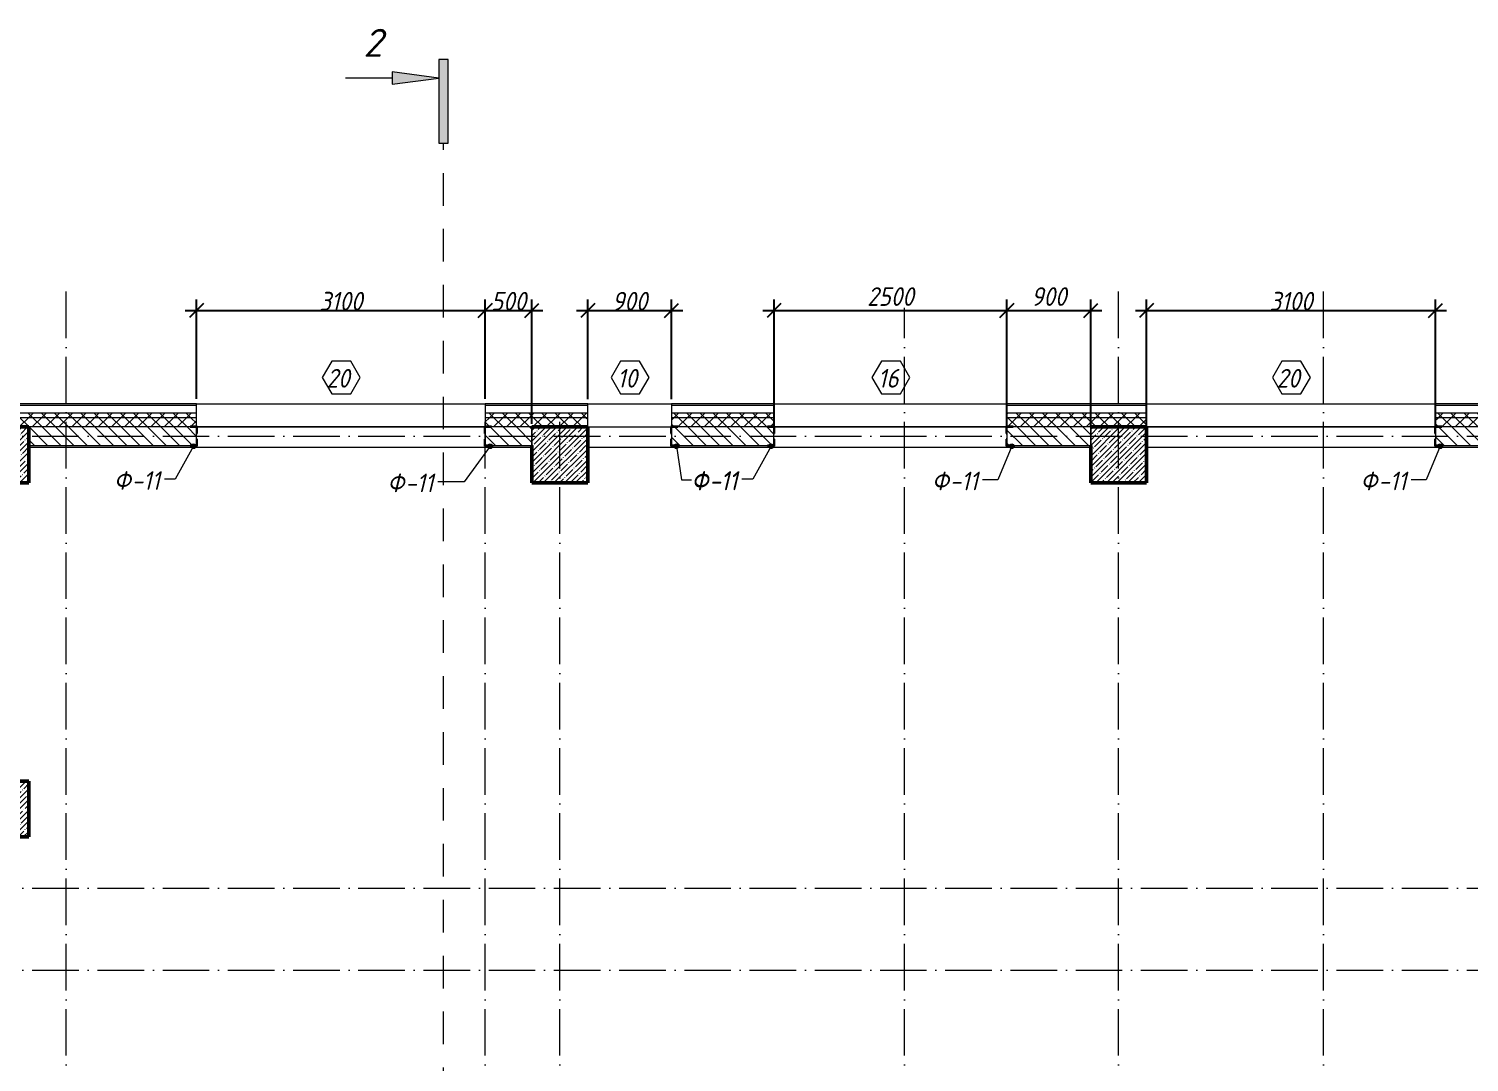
# Model space of a CAD drawing. Header units: millimetres. Extents: x -269418 to 201924, y -5890 to 98643.
# Drawn here: x 42760 to 58223, y 20283 to 31374 of the extents above; entities that cross this region are included whole.
import ezdxf

# ---------------------------------------------------------------- set-up
doc = ezdxf.new("R2010")
doc.units = ezdxf.units.MM
doc.linetypes.add('01 Штриховая _4 мм_', pattern=[600, 350, -250])
doc.linetypes.add('50_200_ШТРИХ_1Т_ш5_п1_п1_', pattern=[700, 500, -100, 0, -100])
for name, color, linetype, lineweight in [('A-ANNO-DIMS', 7, 'Continuous', 9), ('A-DETL', 7, 'Continuous', 9), ('A-GENM-1', 7, 'Continuous', 25), ('A-GENM-IDEN', 7, 'Continuous', 9), ('A-GLAZ-IDEN', 7, 'Continuous', 9), ('A-WALL', 7, 'Continuous', 5), ('A-WALL-1', 7, 'Continuous', 9), ('A-WALL-FNSH-1', 7, 'Continuous', 9), ('A-WALL-PATT-2', 7, 'Continuous', 5), ('G-ANNO-SYMB-1', 7, '01 Штриховая _4 мм_', 9), ('I-WALL', 7, 'Continuous', 5), ('S-COLS', 7, 'Continuous', 9), ('S-COLS-1', 7, 'Continuous', 5), ('S-COLS-2', 7, 'Continuous', 50), ('Оси-1', 7, '50_200_ШТРИХ_1Т_ш5_п1_п1_', 9)]:
    doc.layers.add(name, color=color, linetype=linetype, lineweight=lineweight)
for name, color, linetype, lineweight, true_color in [('A-WALL-2', 7, 'Continuous', 13, 0xce0000), ('A-WALL-5', 7, 'Continuous', 5, 0xce0000), ('A-WALL-PATT-1', 7, 'Continuous', 5, 0xce0000)]:
    doc.layers.add(name, color=color, linetype=linetype, lineweight=lineweight, true_color=true_color)
doc.styles.add('ISOCPEUR_I_1', font='isocpeui.ttf', dxfattribs={"height": 300})
doc.styles.add('ISOCPEUR_I_2', font='isocpeui.ttf', dxfattribs={"width": 0.9, "height": 200})
doc.dimstyles.new('ISO-2_0_0_9К_СРЕДНИЙ_2', dxfattribs={"dimscale": 304.8, "dimtxt": 199.196235, "dimasz": 0.492126, "dimexe": 0.393701, "dimexo": 0, "dimgap": 0, "dimtad": 1, "dimdec": 0, "dimzin": 0, "dimdsep": 46, "dimtxsty": 'ISOCPEUR_I_2', "dimblk1": 'OBLIQUE', "dimblk2": 'OBLIQUE', "dimsah": 1, "dimcen": 0.09, "dimdle": 0.393701, "dimazin": 0, "dimtfac": 1, "dimtdec": 4, "dimtix": 1, "dimtmove": 0, "dimatfit": 3, "dimfxl": 1, "dimtvp": 1, "dimtolj": 1, "dimtzin": 0, "dimarcsym": 2})
doc.dimstyles.new('ISO-2_0_0_9К_СРЕДНИЙ_ФОН', dxfattribs={"dimscale": 304.8, "dimtxt": 199.196235, "dimasz": 0.492126, "dimexe": 0.393701, "dimexo": 0, "dimgap": 0.164042, "dimtad": 1, "dimdec": 0, "dimdsep": 46, "dimtxsty": 'ISOCPEUR_I_2', "dimblk1": 'OBLIQUE', "dimblk2": 'OBLIQUE', "dimsah": 1, "dimcen": 0.09, "dimdle": 0.393701, "dimazin": 0, "dimtfac": 1, "dimtdec": 4, "dimtix": 1, "dimtmove": 0, "dimatfit": 3, "dimfxl": 1, "dimtvp": 1, "dimtfill": 1, "dimtolj": 1, "dimtzin": 0, "dimarcsym": 2})
pattern_1 = [(45, (0, 0), (-70.71068, 70.71068), []), (135, (0, 0), (-70.71068, -70.71068), [])]
pattern_2 = [(45, (0, 0), (-57.02463, 57.02463), []), (45, (57.025, 0), (-57.02463, 57.02463), [100.806, -20.161, 3.353, -16.808])]

# ---------------------------------------------------------------- blocks, each defined once
blk = doc.blocks.new('Колонна_Несущая_Прямоугольное сечение - 600х600-29565355-АР1_1_Кладочный план 3 этажа')
at = {"layer": 'S-COLS-1'}
h = blk.add_hatch(dxfattribs=at)
h.set_pattern_fill('FP_8', color=256, style=0, pattern_type=2)
h.set_pattern_definition([(45, (-42460, -26800), (-57.02463, 57.02463), []), (45, (-42402.975, -26800), (-57.02463, 57.02463), [100.806, -20.161, 3.353, -16.808])])
h.paths.add_polyline_path([(-300, -300), (300, -300), (300, 300), (-300, 300), (-300, -129)], flags=0)
at = {"layer": 'S-COLS-2'}
for p, q in [((300, 300), (-300, 300)), ((-300, 300), (-300, -300)), ((300, -300), (300, 300)), ((-300, -300), (300, -300))]:
    blk.add_line(p, q, dxfattribs=at)
blk = doc.blocks.new('Колонна_Несущая_Прямоугольное сечение - 600х600-V56-АР1_1_Кладочный план 3 этажа')
at = {"layer": 'S-COLS-1'}
h = blk.add_hatch(dxfattribs=at)
h.set_pattern_fill('FP_39', color=256, style=0, pattern_type=2)
h.set_pattern_definition([(45, (-42460, -23000), (-57.02463, 57.02463), []), (45, (-42402.975, -23000), (-57.02463, 57.02463), [100.806, -20.161, 3.353, -16.808])])
h.paths.add_polyline_path([(-300, -300), (300, -300), (300, 300), (-300, 300), (-300, 96)], flags=0)
at = {"layer": 'S-COLS-2'}
for p, q in [((300, 300), (-300, 300)), ((-300, 300), (-300, -300)), ((300, -300), (300, 300)), ((-300, -300), (300, -300))]:
    blk.add_line(p, q, dxfattribs=at)
blk = doc.blocks.new('Фахверк_СКБ_Уголок - Ф-11_200х2500 h-28441216-АР1_1_Кладочный план 3 этажа')
at = {"layer": 'A-GENM-1'}
for p, q in [((200, 156), (125, 156)), ((125, 156), (125, 81)), ((200, 150), (200, 156)), ((125, 81), (131, 81)), ((131, 19), (125, 19)), ((125, 19), (125, -56)), ((131, 81), (131, 150)), ((131, 150), (200, 150)), ((131, -50), (131, 19)), ((125, -56), (200, -56)), ((200, -50), (131, -50)), ((200, -56), (200, -50))]:
    blk.add_line(p, q, dxfattribs=at)
blk = doc.blocks.new('Разрез - Заголовок разреза-10218885-АР1_1_Кладочный план 3 этажа')
at = {"layer": 'G-ANNO-SYMB-1'}
for points in [[(0, 0.5), (0, -0.5), (-9, -0.5), (-9, 0.5)], [(-6.34, -5.5), (-7.66, -5.5), (-7, -0.5)]]:
    blk.add_hatch(color=256, dxfattribs=at).paths.add_polyline_path(points, flags=0)
for p, q in [((0, 0.5), (-9, 0.5)), ((-9, 0.5), (-9, -0.5)), ((0, -0.5), (0, 0.5)), ((-9, -0.5), (0, -0.5)), ((-7, -0.5), (-7.66, -5.5)), ((-6.34, -5.5), (-7, -0.5)), ((-7.66, -5.5), (-6.34, -5.5)), ((-7, -5.5), (-7, -10.5))]:
    blk.add_line(p, q, dxfattribs=at)
blk = doc.blocks.new('AAR_СКБ_Марка_Окна_Перемычка и проем - Марка проема-25443838-АР1_1_Кладочный план 3 этажа')
at = {"layer": 'A-GLAZ-IDEN'}
for p, q in [((-0.97, -0.98), (-1.99, -2.75)), ((1.07, -0.98), (-0.97, -0.98)), ((2.09, -2.75), (1.07, -0.98)), ((-1.99, -2.75), (-0.97, -4.51)), ((1.07, -4.51), (2.09, -2.75)), ((-0.97, -4.51), (1.07, -4.51))]:
    blk.add_line(p, q, dxfattribs=at)
blk = doc.blocks.new('_Oblique')
at = {"color": 0, "linetype": 'ByBlock', "lineweight": -2}
blk.add_line((-0.5, -0.5), (0.5, 0.5), dxfattribs=at)
blk = doc.blocks.new('DIMBLOCK480-АР1_1_Кладочный план 3 этажа')
at = {"layer": 'A-ANNO-DIMS', "color": 0, "lineweight": -2, "transparency": 16777216}
for p, q in [((48760, 27400), (48760, 28470)), ((49660, 27400), (49660, 28470)), ((48640, 28350), (49780, 28350))]:
    blk.add_line(p, q, dxfattribs=at)
at = {"layer": 'Defpoints', "color": 0, "transparency": 16777216}
for p in [(49660, 28350), (48760, 27400), (49660, 27400)]:
    blk.add_point(p, dxfattribs=at)
at = {"layer": 'A-ANNO-DIMS', "color": 0, "lineweight": -2, "transparency": 16777216, "xscale": 150, "yscale": 150, "zscale": 150, "rotation": 180}
blk.add_blockref('_Oblique', (48760, 28350), dxfattribs=at)
at = {"layer": 'A-ANNO-DIMS', "color": 0, "lineweight": -2, "transparency": 16777216, "xscale": 150, "yscale": 150, "zscale": 150}
blk.add_blockref('_Oblique', (49660, 28350), dxfattribs=at)
at = {"layer": 'A-ANNO-DIMS', "color": 0, "transparency": 16777216, "insert": (49210, 28450), "char_height": 200, "width": 455.09, "attachment_point": 5, "style": 'ISOCPEUR_I_2'}
blk.add_mtext('\\A1;900', dxfattribs=at)
blk = doc.blocks.new('DIMBLOCK481-АР1_1_Кладочный план 3 этажа')
at = {"layer": 'A-ANNO-DIMS', "color": 0, "lineweight": -2, "transparency": 16777216}
for p, q in [((44560, 27403), (44560, 28470)), ((47660, 27403), (47660, 28470)), ((44440, 28350), (47780, 28350))]:
    blk.add_line(p, q, dxfattribs=at)
at = {"layer": 'Defpoints', "color": 0, "transparency": 16777216}
for p in [(47660, 28350), (44560, 27403), (47660, 27403)]:
    blk.add_point(p, dxfattribs=at)
at = {"layer": 'A-ANNO-DIMS', "color": 0, "lineweight": -2, "transparency": 16777216, "xscale": 150, "yscale": 150, "zscale": 150, "rotation": 180}
blk.add_blockref('_Oblique', (44560, 28350), dxfattribs=at)
at = {"layer": 'A-ANNO-DIMS', "color": 0, "lineweight": -2, "transparency": 16777216, "xscale": 150, "yscale": 150, "zscale": 150}
blk.add_blockref('_Oblique', (47660, 28350), dxfattribs=at)
at = {"layer": 'A-ANNO-DIMS', "color": 0, "transparency": 16777216, "insert": (46110, 28450), "char_height": 200, "width": 560.81, "attachment_point": 5, "style": 'ISOCPEUR_I_2'}
blk.add_mtext('\\A1;3100', dxfattribs=at)
blk = doc.blocks.new('DIMBLOCK482-АР1_1_Кладочный план 3 этажа')
at = {"layer": 'A-ANNO-DIMS', "color": 0, "lineweight": -2, "transparency": 16777216}
for p, q in [((47660, 27403), (47660, 28470)), ((48160, 27133), (48160, 28470)), ((47540, 28350), (48280, 28350))]:
    blk.add_line(p, q, dxfattribs=at)
at = {"layer": 'Defpoints', "color": 0, "transparency": 16777216}
for p in [(48160, 28350), (47660, 27403), (48160, 27133)]:
    blk.add_point(p, dxfattribs=at)
at = {"layer": 'A-ANNO-DIMS', "color": 0, "lineweight": -2, "transparency": 16777216, "xscale": 150, "yscale": 150, "zscale": 150, "rotation": 180}
blk.add_blockref('_Oblique', (47660, 28350), dxfattribs=at)
at = {"layer": 'A-ANNO-DIMS', "color": 0, "lineweight": -2, "transparency": 16777216, "xscale": 150, "yscale": 150, "zscale": 150}
blk.add_blockref('_Oblique', (48160, 28350), dxfattribs=at)
at = {"layer": 'A-ANNO-DIMS', "color": 0, "transparency": 16777216, "insert": (47910, 28450), "char_height": 200, "width": 455.09, "attachment_point": 5, "style": 'ISOCPEUR_I_2'}
blk.add_mtext('\\A1;500', dxfattribs=at)
blk = doc.blocks.new('DIMBLOCK483-АР1_1_Кладочный план 3 этажа')
at = {"layer": 'A-ANNO-DIMS', "color": 0, "lineweight": -2, "transparency": 16777216}
for p, q in [((50760, 27100), (50760, 28470)), ((53260, 27100), (53260, 28470)), ((50640, 28350), (53380, 28350))]:
    blk.add_line(p, q, dxfattribs=at)
at = {"layer": 'Defpoints', "color": 0, "transparency": 16777216}
for p in [(53260, 28350), (50760, 27100), (53260, 27100)]:
    blk.add_point(p, dxfattribs=at)
at = {"layer": 'A-ANNO-DIMS', "color": 0, "lineweight": -2, "transparency": 16777216, "xscale": 150, "yscale": 150, "zscale": 150, "rotation": 180}
blk.add_blockref('_Oblique', (50760, 28350), dxfattribs=at)
at = {"layer": 'A-ANNO-DIMS', "color": 0, "lineweight": -2, "transparency": 16777216, "xscale": 150, "yscale": 150, "zscale": 150}
blk.add_blockref('_Oblique', (53260, 28350), dxfattribs=at)
at = {"layer": 'A-ANNO-DIMS', "color": 0, "transparency": 16777216, "insert": (52010, 28500), "char_height": 200, "width": 606.78, "attachment_point": 5, "style": 'ISOCPEUR_I_2', "bg_fill": 3, "box_fill_scale": 1.1, "bg_fill_color": 256, "bg_fill_true_color": 13158600, "bg_fill_transparency": 0}
blk.add_mtext('\\A1;2500', dxfattribs=at)
blk = doc.blocks.new('DIMBLOCK484-АР1_1_Кладочный план 3 этажа')
at = {"layer": 'A-ANNO-DIMS', "color": 0, "lineweight": -2, "transparency": 16777216}
for p, q in [((53260, 27100), (53260, 28470)), ((54160, 27100), (54160, 28470)), ((53140, 28350), (54280, 28350))]:
    blk.add_line(p, q, dxfattribs=at)
at = {"layer": 'Defpoints', "color": 0, "transparency": 16777216}
for p in [(54160, 28350), (53260, 27100), (54160, 27100)]:
    blk.add_point(p, dxfattribs=at)
at = {"layer": 'A-ANNO-DIMS', "color": 0, "lineweight": -2, "transparency": 16777216, "xscale": 150, "yscale": 150, "zscale": 150, "rotation": 180}
blk.add_blockref('_Oblique', (53260, 28350), dxfattribs=at)
at = {"layer": 'A-ANNO-DIMS', "color": 0, "lineweight": -2, "transparency": 16777216, "xscale": 150, "yscale": 150, "zscale": 150}
blk.add_blockref('_Oblique', (54160, 28350), dxfattribs=at)
at = {"layer": 'A-ANNO-DIMS', "color": 0, "transparency": 16777216, "insert": (53710, 28500), "char_height": 200, "width": 455.09, "attachment_point": 5, "style": 'ISOCPEUR_I_2', "bg_fill": 3, "box_fill_scale": 1.1, "bg_fill_color": 256, "bg_fill_true_color": 13158600, "bg_fill_transparency": 0}
blk.add_mtext('\\A1;900', dxfattribs=at)
blk = doc.blocks.new('DIMBLOCK485-АР1_1_Кладочный план 3 этажа')
at = {"layer": 'A-ANNO-DIMS', "color": 0, "lineweight": -2, "transparency": 16777216}
for p, q in [((54760, 27100), (54760, 28470)), ((57860, 27100), (57860, 28470)), ((54640, 28350), (57980, 28350))]:
    blk.add_line(p, q, dxfattribs=at)
at = {"layer": 'Defpoints', "color": 0, "transparency": 16777216}
for p in [(57860, 28350), (54760, 27100), (57860, 27100)]:
    blk.add_point(p, dxfattribs=at)
at = {"layer": 'A-ANNO-DIMS', "color": 0, "lineweight": -2, "transparency": 16777216, "xscale": 150, "yscale": 150, "zscale": 150, "rotation": 180}
blk.add_blockref('_Oblique', (54760, 28350), dxfattribs=at)
at = {"layer": 'A-ANNO-DIMS', "color": 0, "lineweight": -2, "transparency": 16777216, "xscale": 150, "yscale": 150, "zscale": 150}
blk.add_blockref('_Oblique', (57860, 28350), dxfattribs=at)
at = {"layer": 'A-ANNO-DIMS', "color": 0, "transparency": 16777216, "insert": (56310, 28450), "char_height": 200, "width": 560.81, "attachment_point": 5, "style": 'ISOCPEUR_I_2'}
blk.add_mtext('\\A1;3100', dxfattribs=at)

msp = doc.modelspace()

# ---------------------------------------------------------------- hatches: boundary and pattern name
at = {"layer": 'A-GENM-IDEN'}
h = msp.add_hatch(color=256, dxfattribs=at)
edge = h.paths.add_edge_path(flags=0)
edge.add_arc((44528.3, 26894), 25, 0, 360)
h = msp.add_hatch(color=256, dxfattribs=at)
edge = h.paths.add_edge_path(flags=0)
edge.add_arc((47712.1, 26894), 25, 0, 360)
h = msp.add_hatch(color=256, dxfattribs=at)
edge = h.paths.add_edge_path(flags=0)
edge.add_arc((49712.4, 26894), 25, 0, 360)
h = msp.add_hatch(color=256, dxfattribs=at)
edge = h.paths.add_edge_path(flags=0)
edge.add_arc((50728.3, 26894), 25, 0, 360)
h = msp.add_hatch(color=256, dxfattribs=at)
edge = h.paths.add_edge_path(flags=0)
edge.add_arc((53312.1, 26894), 25, 0, 360)
h = msp.add_hatch(color=256, dxfattribs=at)
edge = h.paths.add_edge_path(flags=0)
edge.add_arc((57912.1, 26894), 25, 0, 360)
at = {"layer": 'A-WALL-PATT-1'}
h = msp.add_hatch(dxfattribs=at)
h.set_pattern_fill('FP_1', color=256, style=0, pattern_type=2)
h.set_pattern_definition([(135, (0, 0), (-70.71068, -70.71068), [])])
h.paths.add_polyline_path([(66159.8, 26900), (66160, 26900), (66159.8, 27100)], flags=0)
h.paths.add_polyline_path([(58959.8, 26900), (58959.8, 27100), (57859.8, 27100), (57859.8, 26900), (58890.8, 26900)], flags=0)
h.paths.add_polyline_path([(63659.8, 26900), (63659.8, 27100), (62859.8, 27100), (62859.8, 26900), (63590.8, 26900)], flags=0)
h.paths.add_polyline_path([(59859.8, 26900), (60160, 26900), (60160, 27100), (59859.8, 27100), (59859.8, 26969)], flags=0)
h.paths.add_polyline_path([(60760, 26900), (61959.8, 26900), (61959.8, 27100), (60760, 27100)], flags=0)
h.paths.add_polyline_path([(50690.8, 26900), (50759.8, 26900), (50759.8, 27100), (49660.1, 27100), (49660.1, 26900), (50385, 26900)], flags=0)
h.paths.add_polyline_path([(54160, 26900), (54160, 27100), (53259.8, 27100), (53259.8, 26900), (53328.8, 26900)], flags=0)
h.paths.add_polyline_path([(47728.8, 26900), (48160, 26900), (48160, 27100), (47659.8, 27100), (47659.8, 26900), (47677.3, 26900)], flags=0)
h.paths.add_polyline_path([(44490.8, 26900), (44559.8, 26900), (44559.8, 27100), (42760, 27100), (42760, 26900)], flags=0)
at = {"layer": 'A-WALL-PATT-2'}
h = msp.add_hatch(dxfattribs=at)
h.set_pattern_fill('FP_2', color=256, style=0, pattern_type=2)
h.set_pattern_definition(pattern_1)
h.paths.add_polyline_path([(93160, 27200), (93210, 27200), (93210, 27250), (80349.8, 27250), (80349.8, 27200), (91000.5, 27200)], flags=0)
h.paths.add_polyline_path([(77249.8, 27200), (77249.8, 27250), (76349.8, 27250), (76349.8, 27200)], flags=0)
h.paths.add_polyline_path([(74249.8, 27200), (74249.8, 27250), (72909.8, 27250), (72909.8, 27200)], flags=0)
h.paths.add_polyline_path([(69609.8, 27200), (70809.8, 27200), (70809.8, 27250), (69609.8, 27250)], flags=0)
h.paths.add_polyline_path([(66159.8, 27200), (67109.8, 27200), (67109.8, 27250), (66159.8, 27250)], flags=0)
h.paths.add_polyline_path([(58959.8, 27200), (58959.8, 27250), (57859.8, 27250), (57859.8, 27200), (58508.1, 27200)], flags=0)
h.paths.add_polyline_path([(63659.8, 27200), (63659.8, 27250), (62859.8, 27250), (62859.8, 27200)], flags=0)
h.paths.add_polyline_path([(61959.8, 27200), (61959.8, 27250), (59859.8, 27250), (59859.8, 27200), (61215.8, 27200)], flags=0)
h.paths.add_polyline_path([(50759.8, 27200), (50759.8, 27250), (49660.1, 27250), (49660.1, 27200), (50385, 27200)], flags=0)
h.paths.add_polyline_path([(53259.8, 27200), (54759.8, 27200), (54759.8, 27250), (53259.8, 27250)], flags=0)
h.paths.add_polyline_path([(48760.1, 27200), (48760.1, 27250), (47659.8, 27250), (47659.8, 27200), (47677.3, 27200)], flags=0)
h.paths.add_polyline_path([(42261.9, 27200), (44559.8, 27200), (44559.8, 27250), (42060, 27250), (42060, 27200), (42160, 27200)], flags=0)
h = msp.add_hatch(dxfattribs=at)
h.set_pattern_fill('FP_2', color=256, style=0, pattern_type=2)
h.set_pattern_definition(pattern_1)
h.paths.add_polyline_path([(93160, 27100), (93160, 27200), (80349.8, 27200), (80350.3, 27106), (80418.8, 27106), (80418.8, 27100), (93060, 27100)], flags=0)
h.paths.add_polyline_path([(73540, 27100), (74180.8, 27100), (74180.8, 27106), (74249.8, 27106), (74249.8, 27200), (72909.8, 27200), (72910.3, 27106), (72978.8, 27105.1), (72978.8, 27100)], flags=0)
h.paths.add_polyline_path([(77249.8, 27100), (77249.8, 27200), (76349.8, 27200), (76350.3, 27106), (76418.8, 27106), (76418.8, 27100), (76750, 27100)], flags=0)
h.paths.add_polyline_path([(62928.8, 27100), (63590.8, 27100), (63590.8, 27106), (63659.8, 27106), (63659.8, 27200), (62859.8, 27200), (62860.3, 27106), (62928.8, 27106)], flags=0)
h.paths.add_polyline_path([(70809.8, 27100), (70809.8, 27200), (69609.8, 27200), (69610.3, 27106), (69678.8, 27106), (69678.8, 27100), (70310, 27100)], flags=0)
h.paths.add_polyline_path([(66159.8, 27100), (67040.8, 27100), (67040.8, 27106), (67109.8, 27106), (67109.8, 27200), (66159.8, 27200)], flags=0)
h.paths.add_polyline_path([(57928.8, 27100), (58890.8, 27100), (58890.8, 27106), (58959.8, 27106), (58959.8, 27200), (57859.8, 27200), (57860.3, 27106), (57928.8, 27106)], flags=0)
h.paths.add_polyline_path([(59928.8, 27100), (61890.8, 27100), (61890.8, 27106), (61959.8, 27106), (61959.8, 27200), (59859.8, 27200), (59860.3, 27106), (59928.8, 27106), (59928.8, 27103.3)], flags=0)
h.paths.add_polyline_path([(54759.8, 27100), (54759.8, 27200), (53259.8, 27200), (53260.3, 27106), (53328.8, 27106), (53328.8, 27100)], flags=0)
h.paths.add_polyline_path([(50690.8, 27100), (50690.8, 27106), (50759.8, 27106), (50759.8, 27200), (49660.1, 27200), (49660.6, 27106), (49729.1, 27106), (49729.1, 27100), (50385, 27100)], flags=0)
h.paths.add_polyline_path([(48760.1, 27100), (48760.1, 27200), (47659.8, 27200), (47659.8, 27106), (47728.8, 27106), (47728.8, 27100)], flags=0)
h.paths.add_polyline_path([(42261.9, 27100), (44490.8, 27100), (44490.8, 27106), (44559.8, 27106), (44559.8, 27200), (42160, 27200), (42160, 27100)], flags=0)
at = {"layer": 'S-COLS-1'}
h = msp.add_hatch(dxfattribs=at)
h.set_pattern_fill('FP_4', color=256, style=0, pattern_type=2)
h.set_pattern_definition(pattern_2)
h.paths.add_polyline_path([(48160, 26500), (48760, 26500), (48760, 27100), (48160, 27100), (48160, 26671.4)], flags=0)
h = msp.add_hatch(dxfattribs=at)
h.set_pattern_fill('FP_4', color=256, style=0, pattern_type=2)
h.set_pattern_definition(pattern_2)
h.paths.add_polyline_path([(54760, 26500), (54760, 27100), (54160, 27100), (54160, 26500)], flags=0)

# ---------------------------------------------------------------- linework, layer by layer
at = {"layer": 'A-DETL'}
for p, q in [((44559.8, 27250), (42160, 27250)), ((48760.1, 27250), (47659.8, 27250)), ((50759.8, 27250), (49660.1, 27250)), ((54759.8, 27250), (53259.8, 27250)), ((58959.8, 27250), (57859.8, 27250))]:
    msp.add_line(p, q, dxfattribs=at)
at = {"layer": 'A-GENM-IDEN'}
for p, q in [((44528.3, 26894), (44332.5, 26538.3)), ((47712.1, 26894), (47433.4, 26512.5)), ((49712.4, 26894), (49766.7, 26532.9)), ((50728.3, 26894), (50532.5, 26538.3)), ((53312.1, 26894), (53162, 26532.9)), ((57912.1, 26894), (57762, 26532.9)), ((44332.5, 26538.3), (44216.1, 26538.3)), ((47433.4, 26512.5), (47152, 26512.5)), ((49766.7, 26532.9), (49873.9, 26532.9)), ((50532.5, 26538.3), (50416.1, 26538.3)), ((53162, 26532.9), (52998.4, 26532.9)), ((57762, 26532.9), (57598.4, 26532.9))]:
    msp.add_line(p, q, dxfattribs=at)
for centre in [(44528.3, 26894), (47712.1, 26894), (49712.4, 26894), (50728.3, 26894), (53312.1, 26894), (57912.1, 26894)]:
    msp.add_circle(centre, 25, dxfattribs=at)
at = {"layer": 'A-WALL'}
for p, q in [((44559.8, 27330), (41930, 27330)), ((48760.1, 27330), (47659.8, 27330)), ((50759.8, 27330), (49660.1, 27330)), ((54759.8, 27330), (53259.8, 27330)), ((58959.8, 27330), (57859.8, 27330)), ((44559.8, 27200), (42060, 27200)), ((48760.1, 27200), (47659.8, 27200)), ((50759.8, 27200), (49660.1, 27200)), ((54759.8, 27200), (53259.8, 27200)), ((58959.8, 27200), (57859.8, 27200))]:
    msp.add_line(p, q, dxfattribs=at)
at = {"layer": 'A-WALL-1'}
for p, q in [((44559.8, 27350), (47659.8, 27350)), ((44559.8, 27106), (44559.8, 27330)), ((47659.8, 27330), (47659.8, 27106)), ((48760.1, 27350), (49660.1, 27350)), ((48760.1, 27100), (48760.1, 27330)), ((49660.1, 27330), (49660.1, 27106)), ((50759.8, 27350), (53259.8, 27350)), ((50759.8, 27106), (50759.8, 27330)), ((53259.8, 27330), (53259.8, 27106)), ((54759.8, 27350), (57859.8, 27350)), ((54759.8, 27100), (54759.8, 27330)), ((57859.8, 27330), (57859.8, 27106)), ((47653.8, 27100), (44565.8, 27100)), ((48160, 27100), (49654.1, 27100)), ((53253.8, 27100), (50765.8, 27100)), ((54160, 27100), (54759.8, 27100)), ((57853.8, 27100), (54760, 27100))]:
    msp.add_line(p, q, dxfattribs=at)
at = {"layer": 'A-WALL-2'}
for p, q in [((44490.8, 27100), (42760, 27100)), ((48160, 27100), (47728.8, 27100)), ((50690.8, 27100), (49729.1, 27100)), ((54160, 27100), (53328.8, 27100)), ((58890.8, 27100), (57928.8, 27100)), ((44559.8, 26969), (44559.8, 27031)), ((47659.8, 27031), (47659.8, 26969)), ((49660.1, 27031), (49660.1, 26969)), ((50759.8, 26969), (50759.8, 27031)), ((53259.8, 27031), (53259.8, 26969)), ((57859.8, 27031), (57859.8, 26969)), ((42760, 26900), (44490.8, 26900)), ((47728.8, 26900), (48160, 26900)), ((49729.1, 26900), (50690.8, 26900)), ((53328.8, 26900), (54160, 26900)), ((57928.8, 26900), (58890.8, 26900))]:
    msp.add_line(p, q, dxfattribs=at)
at = {"layer": 'A-WALL-5'}
for p, q in [((48160, 26900), (48160, 27100)), ((54160, 26900), (54160, 27100))]:
    msp.add_line(p, q, dxfattribs=at)
at = {"layer": 'A-WALL-FNSH-1'}
for p, q in [((44559.8, 27350), (41910, 27350)), ((44559.8, 27330), (44559.8, 27350)), ((48760.1, 27350), (47659.8, 27350)), ((47659.8, 27350), (47659.8, 27330)), ((48760.1, 27330), (48760.1, 27350)), ((50759.8, 27350), (49660.1, 27350)), ((49660.1, 27350), (49660.1, 27330)), ((50759.8, 27330), (50759.8, 27350)), ((54759.8, 27350), (53259.8, 27350)), ((53259.8, 27350), (53259.8, 27330)), ((54759.8, 27330), (54759.8, 27350)), ((58959.8, 27350), (57859.8, 27350)), ((57859.8, 27350), (57859.8, 27330))]:
    msp.add_line(p, q, dxfattribs=at)
at = {"layer": 'G-ANNO-SYMB-1'}
msp.add_line((47211.2, -4724.9), (47211.2, 30144.9), dxfattribs=at)
at = {"layer": 'I-WALL'}
for p, q in [((44565.8, 27100), (47653.8, 27100)), ((48760.1, 27100), (49654.1, 27100)), ((50765.8, 27100), (53253.8, 27100)), ((54760, 27100), (57853.8, 27100)), ((48160, 26880), (42760, 26880)), ((54160, 26880), (48760, 26880)), ((60160, 26880), (54760, 26880))]:
    msp.add_line(p, q, dxfattribs=at)
at = {"layer": 'S-COLS'}
for p, q in [((48160, 27100), (48160, 26900)), ((54160, 27100), (54160, 26900))]:
    msp.add_line(p, q, dxfattribs=at)
at = {"layer": 'S-COLS-2'}
for p, q in [((48760, 27100), (48160, 27100)), ((48760, 26500), (48760, 27100)), ((54760, 27100), (54160, 27100)), ((54760, 26500), (54760, 27100)), ((48160, 26900), (48160, 26500)), ((54160, 26900), (54160, 26500)), ((48160, 26500), (48760, 26500)), ((54160, 26500), (54760, 26500))]:
    msp.add_line(p, q, dxfattribs=at)
at = {"layer": 'Оси-1'}
for p, q in [((43160, -4150), (43160, 28636.9)), ((52160, -4150), (52160, 28636.9)), ((54460, -4150), (54460, 28636.9)), ((56660, -4150), (56660, 28636.9)), ((47660, -4150), (47660, 27223.8)), ((48460, -4150), (48460, 27223.8)), ((-6210, 27000), (125951.6, 27000)), ((-6210, 22150), (125951.6, 22150)), ((-6210, 21270), (125951.6, 21270))]:
    msp.add_line(p, q, dxfattribs=at)

# ---------------------------------------------------------------- block references
at = {"layer": 'A-GENM-1', "rotation": 180}
for p in [(44690.8, 27050), (50890.8, 27050)]:
    msp.add_blockref('Фахверк_СКБ_Уголок - Ф-11_200х2500 h-28441216-АР1_1_Кладочный план 3 этажа', p, dxfattribs=at)
at = {"layer": 'A-GENM-1'}
for p in [(47528.8, 26950), (49529.1, 26950), (53128.8, 26950), (57728.8, 26950)]:
    msp.add_blockref('Фахверк_СКБ_Уголок - Ф-11_200х2500 h-28441216-АР1_1_Кладочный план 3 этажа', p, dxfattribs=at)
at = {"layer": 'A-GLAZ-IDEN', "xscale": 99.99999999999993, "yscale": 99.99999999999993, "zscale": 99.99999999999993}
for p in [(46109.8, 27905.6), (49210.1, 27905.6), (52009.8, 27905.6), (56309.8, 27905.6)]:
    msp.add_blockref('AAR_СКБ_Марка_Окна_Перемычка и проем - Марка проема-25443838-АР1_1_Кладочный план 3 этажа', p, dxfattribs=at)
at = {"layer": 'G-ANNO-SYMB-1', "xscale": 99.99999999999993, "yscale": 99.99999999999993, "zscale": 99.99999999999993, "rotation": 269.9999999999998}
msp.add_blockref('Разрез - Заголовок разреза-10218885-АР1_1_Кладочный план 3 этажа', (47211.2, 30144.9), dxfattribs=at)
at = {"layer": 'S-COLS'}
for name, p in [('Колонна_Несущая_Прямоугольное сечение - 600х600-29565355-АР1_1_Кладочный план 3 этажа', (42460, 26800)), ('Колонна_Несущая_Прямоугольное сечение - 600х600-V56-АР1_1_Кладочный план 3 этажа', (42460, 23000))]:
    msp.add_blockref(name, p, dxfattribs=at)

# ---------------------------------------------------------------- texts
at = {"layer": 'A-GENM-IDEN', "char_height": 200, "attachment_point": 1, "style": 'ISOCPEUR_I_2'}
for s, insert, width in [('\\fISOCPEUR|b0|i1|c204|p34|;\\W.9;Ф', (43673.9, 26625.9), 230.886), ('-11', (43864.4, 26625.9), 389.62), ('\\fISOCPEUR|b0|i1|c204|p34|;\\W.9;Ф', (46609.8, 26600.1), 230.886), ('-11', (46800.3, 26600.1), 389.62), ('\\fISOCPEUR|b0|i1|c204|p34|;\\W.9;Ф', (49873.9, 26625.9), 230.886), ('\\fISOCPEUR|b0|i1|c204|p34|;\\W.9;Ф', (49873.9, 26620.5), 230.886), ('-11', (50064.4, 26625.9), 389.62), ('-11', (50064.4, 26620.5), 389.62), ('\\fISOCPEUR|b0|i1|c204|p34|;\\W.9;Ф', (52456.1, 26620.5), 230.886), ('-11', (52646.6, 26620.5), 389.62), ('\\fISOCPEUR|b0|i1|c204|p34|;\\W.9;Ф', (57056.1, 26620.5), 230.886), ('-11', (57246.6, 26620.5), 389.62)]:
    msp.add_mtext(s, dxfattribs=dict(at, insert=insert, width=width))
at = {"layer": 'A-GLAZ-IDEN', "char_height": 200, "attachment_point": 1, "style": 'ISOCPEUR_I_2'}
for s, insert, width in [('20', (45957.9, 27722.9), 317.468), ('10', (49076.2, 27722.9), 274.177), ('16', (51875.9, 27722.9), 274.177), ('20', (56157.9, 27722.9), 317.468)]:
    msp.add_mtext(s, dxfattribs=dict(at, insert=insert, width=width))
at = {"layer": 'G-ANNO-SYMB-1', "insert": (46350.6, 31373.5), "char_height": 300, "width": 256.54, "attachment_point": 1, "style": 'ISOCPEUR_I_1'}
msp.add_mtext('\\fISOCPEUR|b0|i1|c204|p34|;2', dxfattribs=at)

# ---------------------------------------------------------------- dimensions: what is measured, and where the dimension line sits
at = {"layer": 'A-ANNO-DIMS'}
for base, p1, p2, override, picture, middle in [((47659.8, 28350), (44559.8, 27403), (47659.8, 27403), {"dimpost": '<>', "dimfxl": 3100}, 'DIMBLOCK481-АР1_1_Кладочный план 3 этажа', (46109.8, 28450)), ((48160, 28350), (47659.8, 27403), (48160, 27133.1), {"dimpost": '<>', "dimfxl": 568.391026}, 'DIMBLOCK482-АР1_1_Кладочный план 3 этажа', (47909.9, 28450)), ((49660.1, 28350), (48760.1, 27400), (49660.1, 27400), {"dimpost": '<>', "dimfxl": 900}, 'DIMBLOCK480-АР1_1_Кладочный план 3 этажа', (49210.1, 28450)), ((57859.8, 28350), (54760, 27100), (57859.8, 27100), {"dimpost": '<>', "dimfxl": 3099.783539}, 'DIMBLOCK485-АР1_1_Кладочный план 3 этажа', (56309.9, 28450))]:
    dim = msp.add_linear_dim(base=base, p1=p1, p2=p2, dimstyle='ISO-2_0_0_9К_СРЕДНИЙ_2', override=override, dxfattribs=at)
    dim.commit()
    dim.dimension.update_dxf_attribs({"geometry": picture, "text_midpoint": middle})

# ---------------------------------------------------------------- next in the draw order: dimensions: what is measured, and where the dimension line sits
dim = msp.add_linear_dim(base=(53259.8, 28350), p1=(50759.8, 27100), p2=(53259.8, 27100), dimstyle='ISO-2_0_0_9К_СРЕДНИЙ_ФОН', override={"dimpost": '<>', "dimfxl": 2500}, dxfattribs=at)
dim.commit()
dim.dimension.update_dxf_attribs({"geometry": 'DIMBLOCK483-АР1_1_Кладочный план 3 этажа', "text_midpoint": (52009.8, 28500)})

# ---------------------------------------------------------------- next in the draw order: dimensions: what is measured, and where the dimension line sits
dim = msp.add_linear_dim(base=(54160, 28350), p1=(53259.8, 27100), p2=(54160, 27100), dimstyle='ISO-2_0_0_9К_СРЕДНИЙ_ФОН', override={"dimpost": '<>', "dimfxl": 900.216461}, dxfattribs=at)
dim.commit()
dim.dimension.update_dxf_attribs({"geometry": 'DIMBLOCK484-АР1_1_Кладочный план 3 этажа', "text_midpoint": (53709.9, 28500)})

doc.saveas('drawing.dxf')
